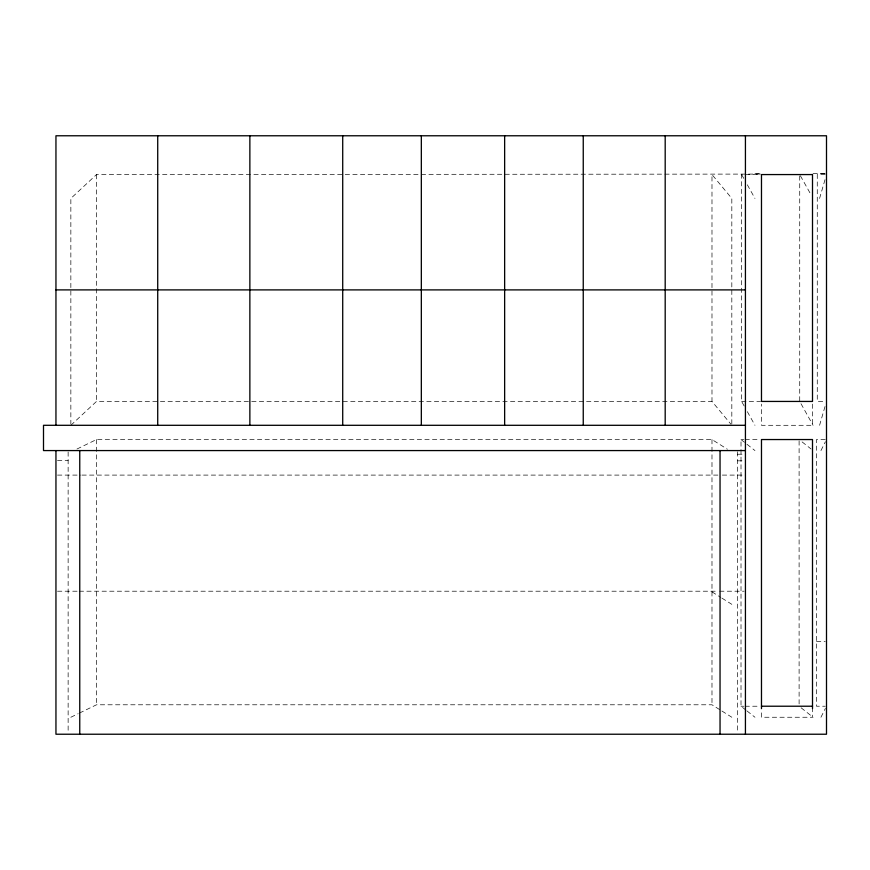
<?xml version="1.0" encoding="UTF-8"?>
<svg xmlns="http://www.w3.org/2000/svg" width="870" height="870" viewBox="0 0 870 870"><rect width="100%" height="100%" fill="white"/><g stroke="black" fill="none" stroke-linecap="round" stroke-linejoin="round"><path stroke-width="0.65" stroke-dasharray="4.35 3.26" d="M819.573 198.436L825.402 178.339M819.573 425.299L825.402 405.202M820.954 450.573L825.391 441.753M820.954 717.25L825.391 708.43M760.489 174.087L96.494 174.565L70.851 198.436L70.851 423.94M70.851 425.299L96.494 401.44L711.986 401.44L730.952 424.255M76.962 449.04L96.494 439.546L711.986 439.546L727.407 449.246M70.851 717.25L78.18 713.694M79.398 713.096L96.494 704.787L711.986 704.787L720.806 710.322M813.026 173.565L825.151 173.434M754.964 173.424L760.369 173.424M820.649 173.424L825.325 173.424M744.165 405.985L741.621 401.44L741.621 174.565L760.543 174.565M825.184 174.565L817.267 174.565L817.267 401.44L825.184 401.44M741.621 401.44L760.543 401.44M745.992 710.159L741.012 706.222L741.012 439.546L743.709 439.546M745.057 439.546L759.923 439.546M825.249 439.546L816.495 439.546L816.495 706.222L825.249 706.222M737.586 454.227L744.122 454.227M57.507 460.35L68.132 460.35M737.586 460.828L744.122 460.828M57.507 475.096L80.573 475.096M81.932 475.096L721.012 475.096M722.361 475.096L745.427 475.096M57.507 591.208L77.865 591.208M79.213 591.208L718.294 591.208M719.653 591.208L744.122 591.208M816.495 641.331L825.249 641.331M741.012 706.222L743.709 706.222M745.057 706.222L759.923 706.222M711.986 591.861L720.806 597.407M721.904 598.103L731.822 604.335M721.904 711.018L731.822 717.25M802.096 441.906L811.068 448.996M741.012 439.546L745.992 443.482M746.982 444.276L754.964 450.573M801.107 707.799L813.058 717.25M746.982 710.953L754.964 717.25M800.356 175.707L811.155 195.021M741.621 174.565L744.165 179.111M747.341 184.799L754.964 198.436M800.998 403.713L813.058 425.299M747.341 411.662L754.964 425.299M812.504 404.082L812.504 425.299L761.478 425.299L761.478 404.082M812.504 707.451L812.504 717.25L761.478 717.25L761.478 709.898M799.726 175.925L799.726 401.44M799.106 440.872L799.106 704.874M737.586 451.791L737.586 732.877M731.822 423.94L731.822 198.436L711.986 174.565L711.986 401.44M711.986 439.546L711.986 704.787M96.494 174.565L96.494 401.44M96.494 439.546L96.494 704.787M68.132 451.932L68.132 732.877"/><path stroke-width="1.3" d="M55.952 289.895L745.427 289.895M745.427 425.299L43.5 425.299L43.5 450.573L745.427 450.573M761.478 706.222L812.504 706.222M812.504 708.669L812.504 439.546L761.478 439.546L761.478 708.669M745.427 135.774L745.427 734.226M720.045 450.573L720.045 734.226M665.191 135.774L665.191 425.299M583.248 135.774L583.248 425.299M504.643 135.774L504.643 425.299M421.33 135.774L421.33 425.299M342.715 135.774L342.715 425.299M249.864 135.774L249.864 425.299M157.72 135.774L157.72 425.299M79.757 450.573L79.757 734.226M55.952 425.299L55.952 135.774L826.5 135.774L826.5 734.226L55.952 734.226L55.952 450.573M812.504 174.565L761.478 174.565L761.478 401.44L812.504 401.44L812.504 174.565"/></g></svg>
